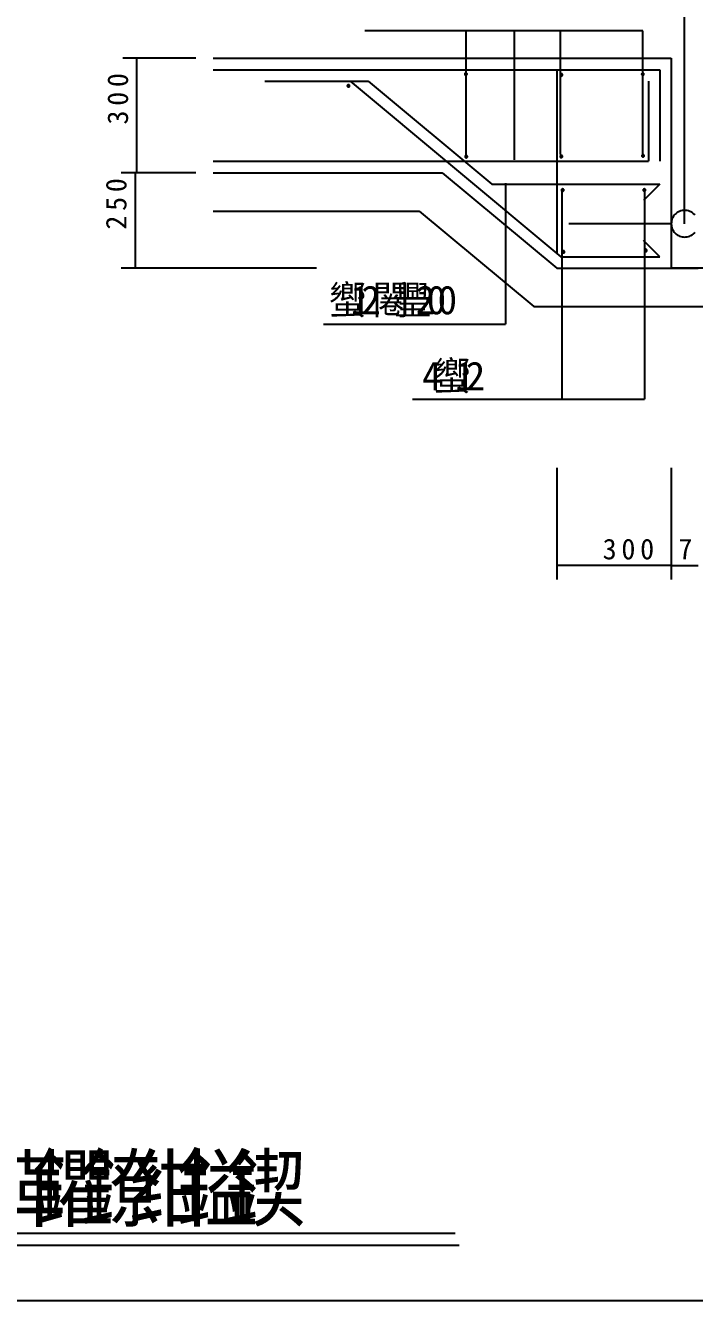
# Model space of a CAD drawing. Header units: metres. Extents: x 0 to 420, y 0 to 297.
# Drawn here: x 206.8 to 304.1, y 0 to 185.5 of the extents above; entities that cross this region are included whole.
import ezdxf

# ---------------------------------------------------------------- set-up
doc = ezdxf.new("R2010")
doc.units = ezdxf.units.M

msp = doc.modelspace()

# ---------------------------------------------------------------- linework, layer by layer
for p, q in [((302.66, 156.66), (302.66, 201.14)), ((296.6, 184.71), (256.15, 184.71)), ((270.88, 166.33), (270.88, 184.59)), ((277.92, 165.95), (277.92, 184.71)), ((284.61, 166.74), (284.61, 184.71)), ((296.6, 166.54), (296.6, 184.71)), ((231.52, 180.74), (220.92, 180.74)), ((222.92, 180.74), (222.92, 164.07)), ((234.05, 180.74), (300.72, 180.74)), ((300.72, 180.74), (300.72, 150.18)), ((234.05, 179.07), (299.05, 179.07)), ((284.05, 179.07), (284.05, 152.35)), ((299.05, 179.07), (299.05, 165.74)), ((241.56, 177.4), (256.59, 177.4)), ((253.99, 177.4), (284.66, 151.85)), ((256.59, 177.4), (274.59, 162.4)), ((297.39, 177.4), (297.39, 165.74)), ((234.05, 165.74), (297.39, 165.74)), ((231.52, 164.07), (220.69, 164.07)), ((231.52, 164.07), (220.92, 164.07)), ((222.69, 164.07), (222.69, 150.18)), ((234.05, 164.07), (267.39, 164.07)), ((267.39, 164.07), (284.05, 150.18)), ((274.59, 162.4), (299.05, 162.4)), ((276.62, 162.55), (276.62, 142.03)), ((284.81, 161.55), (284.81, 131.13)), ((299.05, 162.4), (296.7, 160.04)), ((296.8, 161.46), (296.8, 131.13)), ((234.05, 158.51), (264.05, 158.51)), ((264.05, 158.51), (280.72, 144.62)), ((300.72, 156.66), (285.81, 156.66)), ((299.05, 151.85), (296.7, 154.2)), ((284.66, 151.85), (299.05, 151.85)), ((249.08, 150.18), (220.69, 150.18)), ((284.05, 150.18), (304.61, 150.18)), ((337.94, 150.18), (300.72, 150.18)), ((280.72, 144.62), (324.61, 144.62)), ((250.13, 142.03), (276.62, 142.03)), ((263.05, 131.13), (296.8, 131.13)), ((284.05, 121.13), (284.05, 104.92)), ((300.72, 121.13), (300.72, 104.92)), ((300.72, 121.13), (300.72, 104.94)), ((300.72, 106.92), (284.05, 106.92)), ((300.72, 106.94), (298.72, 106.94)), ((300.72, 106.94), (304.61, 106.94)), ((158.6, 9.81), (269.26, 9.81)), ((158.2, 8.04), (269.87, 8.04)), ((0, 0), (420, 0))]:
    msp.add_line(p, q)
for points in [[(271, 178.44), (271, 178.45), (271, 178.47), (270.99, 178.48), (270.99, 178.5), (270.98, 178.51), (270.97, 178.53), (270.96, 178.54), (270.95, 178.55), (270.94, 178.56), (270.92, 178.57), (270.91, 178.58), (270.9, 178.59), (270.88, 178.6), (270.86, 178.6), (270.85, 178.6), (270.83, 178.6), (270.82, 178.6), (270.8, 178.6), (270.78, 178.6), (270.77, 178.59), (270.75, 178.58), (270.74, 178.57), (270.73, 178.56), (270.71, 178.55), (270.7, 178.54), (270.69, 178.53), (270.68, 178.51), (270.68, 178.5), (270.67, 178.48), (270.67, 178.47), (270.67, 178.45), (270.67, 178.44), (270.67, 178.44)], [(270.67, 178.44), (270.67, 178.42), (270.67, 178.4), (270.67, 178.39), (270.68, 178.37), (270.68, 178.36), (270.69, 178.34), (270.7, 178.33), (270.71, 178.32), (270.73, 178.31), (270.74, 178.3), (270.75, 178.29), (270.77, 178.28), (270.78, 178.28), (270.8, 178.27), (270.82, 178.27), (270.83, 178.27), (270.85, 178.27), (270.86, 178.27), (270.88, 178.28), (270.9, 178.28), (270.91, 178.29), (270.92, 178.3), (270.94, 178.31), (270.95, 178.32), (270.96, 178.33), (270.97, 178.34), (270.98, 178.36), (270.99, 178.37), (270.99, 178.39), (271, 178.4), (271, 178.42), (271, 178.44), (271, 178.44)], [(284.88, 178.32), (284.88, 178.34), (284.88, 178.35), (284.87, 178.37), (284.87, 178.38), (284.86, 178.4), (284.85, 178.41), (284.84, 178.43), (284.83, 178.44), (284.82, 178.45), (284.8, 178.46), (284.79, 178.47), (284.78, 178.47), (284.76, 178.48), (284.74, 178.48), (284.73, 178.49), (284.71, 178.49), (284.7, 178.49), (284.68, 178.48), (284.66, 178.48), (284.65, 178.47), (284.63, 178.47), (284.62, 178.46), (284.61, 178.45), (284.59, 178.44), (284.58, 178.43), (284.57, 178.41), (284.57, 178.4), (284.56, 178.38), (284.55, 178.37), (284.55, 178.35), (284.55, 178.34), (284.55, 178.32), (284.55, 178.32)], [(284.55, 178.32), (284.55, 178.3), (284.55, 178.29), (284.55, 178.27), (284.56, 178.26), (284.57, 178.24), (284.57, 178.23), (284.58, 178.21), (284.59, 178.2), (284.61, 178.19), (284.62, 178.18), (284.63, 178.17), (284.65, 178.17), (284.66, 178.16), (284.68, 178.16), (284.7, 178.15), (284.71, 178.15), (284.73, 178.15), (284.74, 178.16), (284.76, 178.16), (284.78, 178.17), (284.79, 178.17), (284.8, 178.18), (284.82, 178.19), (284.83, 178.2), (284.84, 178.21), (284.85, 178.23), (284.86, 178.24), (284.87, 178.26), (284.87, 178.27), (284.88, 178.29), (284.88, 178.3), (284.88, 178.32), (284.88, 178.32)], [(296.75, 178.42), (296.75, 178.44), (296.74, 178.45), (296.74, 178.47), (296.73, 178.48), (296.73, 178.5), (296.72, 178.51), (296.71, 178.53), (296.7, 178.54), (296.69, 178.55), (296.67, 178.56), (296.66, 178.57), (296.64, 178.57), (296.63, 178.58), (296.61, 178.58), (296.6, 178.59), (296.58, 178.59), (296.56, 178.59), (296.55, 178.58), (296.53, 178.58), (296.52, 178.57), (296.5, 178.57), (296.49, 178.56), (296.47, 178.55), (296.46, 178.54), (296.45, 178.53), (296.44, 178.51), (296.43, 178.5), (296.43, 178.48), (296.42, 178.47), (296.42, 178.45), (296.41, 178.44), (296.41, 178.42), (296.41, 178.42)], [(296.41, 178.42), (296.41, 178.4), (296.42, 178.39), (296.42, 178.37), (296.43, 178.36), (296.43, 178.34), (296.44, 178.33), (296.45, 178.31), (296.46, 178.3), (296.47, 178.29), (296.49, 178.28), (296.5, 178.27), (296.52, 178.27), (296.53, 178.26), (296.55, 178.26), (296.56, 178.25), (296.58, 178.25), (296.6, 178.25), (296.61, 178.26), (296.63, 178.26), (296.64, 178.27), (296.66, 178.27), (296.67, 178.28), (296.69, 178.29), (296.7, 178.3), (296.71, 178.31), (296.72, 178.33), (296.73, 178.34), (296.73, 178.36), (296.74, 178.37), (296.74, 178.39), (296.75, 178.4), (296.75, 178.42), (296.75, 178.42)], [(253.92, 176.72), (253.92, 176.74), (253.91, 176.76), (253.91, 176.77), (253.9, 176.79), (253.9, 176.8), (253.89, 176.82), (253.88, 176.83), (253.87, 176.84), (253.86, 176.85), (253.84, 176.86), (253.83, 176.87), (253.81, 176.88), (253.8, 176.88), (253.78, 176.89), (253.77, 176.89), (253.75, 176.89), (253.73, 176.89), (253.72, 176.89), (253.7, 176.88), (253.69, 176.88), (253.67, 176.87), (253.66, 176.86), (253.64, 176.85), (253.63, 176.84), (253.62, 176.83), (253.61, 176.82), (253.6, 176.8), (253.6, 176.79), (253.59, 176.77), (253.59, 176.76), (253.58, 176.74), (253.58, 176.72), (253.58, 176.72)], [(253.58, 176.72), (253.58, 176.71), (253.59, 176.69), (253.59, 176.68), (253.6, 176.66), (253.6, 176.65), (253.61, 176.63), (253.62, 176.62), (253.63, 176.61), (253.64, 176.59), (253.66, 176.59), (253.67, 176.58), (253.69, 176.57), (253.7, 176.56), (253.72, 176.56), (253.73, 176.56), (253.75, 176.56), (253.77, 176.56), (253.78, 176.56), (253.8, 176.56), (253.81, 176.57), (253.83, 176.58), (253.84, 176.59), (253.86, 176.59), (253.87, 176.61), (253.88, 176.62), (253.89, 176.63), (253.9, 176.65), (253.9, 176.66), (253.91, 176.68), (253.91, 176.69), (253.92, 176.71), (253.92, 176.72), (253.92, 176.72)], [(271.05, 166.43), (271.05, 166.44), (271.04, 166.46), (271.04, 166.47), (271.04, 166.49), (271.03, 166.5), (271.02, 166.52), (271.01, 166.53), (271, 166.54), (270.99, 166.55), (270.97, 166.56), (270.96, 166.57), (270.94, 166.58), (270.93, 166.58), (270.91, 166.59), (270.9, 166.59), (270.88, 166.59), (270.86, 166.59), (270.85, 166.59), (270.83, 166.58), (270.82, 166.58), (270.8, 166.57), (270.79, 166.56), (270.78, 166.55), (270.76, 166.54), (270.75, 166.53), (270.74, 166.52), (270.73, 166.5), (270.73, 166.49), (270.72, 166.47), (270.72, 166.46), (270.72, 166.44), (270.71, 166.43), (270.71, 166.43)], [(270.71, 166.43), (270.72, 166.41), (270.72, 166.39), (270.72, 166.38), (270.73, 166.36), (270.73, 166.35), (270.74, 166.33), (270.75, 166.32), (270.76, 166.31), (270.78, 166.3), (270.79, 166.29), (270.8, 166.28), (270.82, 166.27), (270.83, 166.27), (270.85, 166.26), (270.86, 166.26), (270.88, 166.26), (270.9, 166.26), (270.91, 166.26), (270.93, 166.27), (270.94, 166.27), (270.96, 166.28), (270.97, 166.29), (270.99, 166.3), (271, 166.31), (271.01, 166.32), (271.02, 166.33), (271.03, 166.35), (271.04, 166.36), (271.04, 166.38), (271.04, 166.39), (271.05, 166.41), (271.05, 166.43), (271.05, 166.43)], [(284.88, 166.44), (284.88, 166.46), (284.88, 166.48), (284.87, 166.49), (284.87, 166.51), (284.86, 166.52), (284.85, 166.54), (284.84, 166.55), (284.83, 166.56), (284.82, 166.57), (284.8, 166.58), (284.79, 166.59), (284.78, 166.6), (284.76, 166.6), (284.74, 166.61), (284.73, 166.61), (284.71, 166.61), (284.7, 166.61), (284.68, 166.61), (284.66, 166.6), (284.65, 166.6), (284.63, 166.59), (284.62, 166.58), (284.61, 166.57), (284.59, 166.56), (284.58, 166.55), (284.57, 166.54), (284.57, 166.52), (284.56, 166.51), (284.55, 166.49), (284.55, 166.48), (284.55, 166.46), (284.55, 166.44), (284.55, 166.44)], [(284.55, 166.44), (284.55, 166.43), (284.55, 166.41), (284.55, 166.4), (284.56, 166.38), (284.57, 166.37), (284.57, 166.35), (284.58, 166.34), (284.59, 166.33), (284.61, 166.32), (284.62, 166.31), (284.63, 166.3), (284.65, 166.29), (284.66, 166.28), (284.68, 166.28), (284.7, 166.28), (284.71, 166.28), (284.73, 166.28), (284.74, 166.28), (284.76, 166.28), (284.78, 166.29), (284.79, 166.3), (284.8, 166.31), (284.82, 166.32), (284.83, 166.33), (284.84, 166.34), (284.85, 166.35), (284.86, 166.37), (284.87, 166.38), (284.87, 166.4), (284.88, 166.41), (284.88, 166.43), (284.88, 166.44), (284.88, 166.44)], [(296.76, 166.54), (296.76, 166.56), (296.76, 166.58), (296.76, 166.59), (296.75, 166.61), (296.75, 166.62), (296.74, 166.64), (296.73, 166.65), (296.72, 166.66), (296.7, 166.67), (296.69, 166.68), (296.68, 166.69), (296.66, 166.7), (296.65, 166.7), (296.63, 166.71), (296.61, 166.71), (296.6, 166.71), (296.58, 166.71), (296.57, 166.71), (296.55, 166.7), (296.53, 166.7), (296.52, 166.69), (296.51, 166.68), (296.49, 166.67), (296.48, 166.66), (296.47, 166.65), (296.46, 166.64), (296.45, 166.62), (296.44, 166.61), (296.44, 166.59), (296.43, 166.58), (296.43, 166.56), (296.43, 166.54), (296.43, 166.54)], [(296.43, 166.54), (296.43, 166.53), (296.43, 166.51), (296.44, 166.5), (296.44, 166.48), (296.45, 166.47), (296.46, 166.45), (296.47, 166.44), (296.48, 166.43), (296.49, 166.42), (296.51, 166.41), (296.52, 166.4), (296.53, 166.39), (296.55, 166.39), (296.57, 166.38), (296.58, 166.38), (296.6, 166.38), (296.61, 166.38), (296.63, 166.38), (296.65, 166.39), (296.66, 166.39), (296.68, 166.4), (296.69, 166.41), (296.7, 166.42), (296.72, 166.43), (296.73, 166.44), (296.74, 166.45), (296.75, 166.47), (296.75, 166.48), (296.76, 166.5), (296.76, 166.51), (296.76, 166.53), (296.76, 166.54), (296.76, 166.54)], [(285.08, 161.55), (285.08, 161.57), (285.08, 161.59), (285.07, 161.6), (285.07, 161.62), (285.06, 161.63), (285.05, 161.65), (285.04, 161.66), (285.03, 161.67), (285.02, 161.68), (285, 161.69), (284.99, 161.7), (284.98, 161.71), (284.96, 161.71), (284.94, 161.72), (284.93, 161.72), (284.91, 161.72), (284.9, 161.72), (284.88, 161.72), (284.86, 161.71), (284.85, 161.71), (284.83, 161.7), (284.82, 161.69), (284.81, 161.68), (284.79, 161.67), (284.78, 161.66), (284.77, 161.65), (284.77, 161.63), (284.76, 161.62), (284.75, 161.6), (284.75, 161.59), (284.75, 161.57), (284.75, 161.55), (284.75, 161.55)], [(284.75, 161.55), (284.75, 161.54), (284.75, 161.52), (284.75, 161.51), (284.76, 161.49), (284.77, 161.48), (284.77, 161.46), (284.78, 161.45), (284.79, 161.44), (284.81, 161.43), (284.82, 161.42), (284.83, 161.41), (284.85, 161.4), (284.86, 161.4), (284.88, 161.39), (284.9, 161.39), (284.91, 161.39), (284.93, 161.39), (284.94, 161.39), (284.96, 161.4), (284.98, 161.4), (284.99, 161.41), (285, 161.42), (285.02, 161.43), (285.03, 161.44), (285.04, 161.45), (285.05, 161.46), (285.06, 161.48), (285.07, 161.49), (285.07, 161.51), (285.08, 161.52), (285.08, 161.54), (285.08, 161.55), (285.08, 161.55)], [(296.96, 161.55), (296.96, 161.57), (296.96, 161.59), (296.96, 161.6), (296.95, 161.62), (296.94, 161.63), (296.94, 161.65), (296.93, 161.66), (296.92, 161.67), (296.9, 161.68), (296.89, 161.69), (296.88, 161.7), (296.86, 161.71), (296.85, 161.71), (296.83, 161.72), (296.81, 161.72), (296.8, 161.72), (296.78, 161.72), (296.77, 161.72), (296.75, 161.71), (296.73, 161.71), (296.72, 161.7), (296.71, 161.69), (296.69, 161.68), (296.68, 161.67), (296.67, 161.66), (296.66, 161.65), (296.65, 161.63), (296.64, 161.62), (296.64, 161.6), (296.63, 161.59), (296.63, 161.57), (296.63, 161.55), (296.63, 161.55)], [(296.63, 161.55), (296.63, 161.54), (296.63, 161.52), (296.64, 161.51), (296.64, 161.49), (296.65, 161.48), (296.66, 161.46), (296.67, 161.45), (296.68, 161.44), (296.69, 161.43), (296.71, 161.42), (296.72, 161.41), (296.73, 161.4), (296.75, 161.4), (296.77, 161.39), (296.78, 161.39), (296.8, 161.39), (296.81, 161.39), (296.83, 161.39), (296.85, 161.4), (296.86, 161.4), (296.88, 161.41), (296.89, 161.42), (296.9, 161.43), (296.92, 161.44), (296.93, 161.45), (296.94, 161.46), (296.94, 161.48), (296.95, 161.49), (296.96, 161.51), (296.96, 161.52), (296.96, 161.54), (296.96, 161.55), (296.96, 161.55)], [(304.17, 157.9), (304.04, 158.04), (303.9, 158.17), (303.74, 158.28), (303.58, 158.38), (303.41, 158.46), (303.23, 158.53), (303.04, 158.57), (302.85, 158.6), (302.66, 158.61), (302.47, 158.6), (302.28, 158.57), (302.1, 158.53), (301.92, 158.46), (301.75, 158.38), (301.58, 158.28), (301.43, 158.17), (301.29, 158.04), (301.16, 157.9), (301.05, 157.75), (300.95, 157.58), (300.87, 157.41), (300.8, 157.23), (300.76, 157.04), (300.73, 156.86), (300.72, 156.66), (300.73, 156.47), (300.76, 156.29), (300.8, 156.1), (300.87, 155.92), (300.95, 155.75), (301.05, 155.58), (301.16, 155.43), (301.29, 155.29), (301.43, 155.16), (301.58, 155.05), (301.75, 154.95), (301.92, 154.87), (302.1, 154.8), (302.28, 154.76), (302.47, 154.73), (302.66, 154.72), (302.85, 154.73), (303.04, 154.76), (303.23, 154.8), (303.41, 154.87), (303.58, 154.95), (303.74, 155.05), (303.9, 155.16), (304.04, 155.29), (304.17, 155.43)], [(285.18, 152.57), (285.18, 152.59), (285.18, 152.61), (285.17, 152.62), (285.17, 152.64), (285.16, 152.65), (285.15, 152.67), (285.14, 152.68), (285.13, 152.69), (285.12, 152.7), (285.1, 152.71), (285.09, 152.72), (285.08, 152.73), (285.06, 152.73), (285.04, 152.74), (285.03, 152.74), (285.01, 152.74), (285, 152.74), (284.98, 152.74), (284.96, 152.73), (284.95, 152.73), (284.93, 152.72), (284.92, 152.71), (284.91, 152.7), (284.89, 152.69), (284.88, 152.68), (284.87, 152.67), (284.87, 152.65), (284.86, 152.64), (284.85, 152.62), (284.85, 152.61), (284.85, 152.59), (284.85, 152.57), (284.85, 152.57)], [(284.85, 152.57), (284.85, 152.56), (284.85, 152.54), (284.85, 152.52), (284.86, 152.51), (284.87, 152.49), (284.87, 152.48), (284.88, 152.47), (284.89, 152.46), (284.91, 152.44), (284.92, 152.43), (284.93, 152.43), (284.95, 152.42), (284.96, 152.41), (284.98, 152.41), (285, 152.41), (285.01, 152.41), (285.03, 152.41), (285.04, 152.41), (285.06, 152.41), (285.08, 152.42), (285.09, 152.43), (285.1, 152.43), (285.12, 152.44), (285.13, 152.46), (285.14, 152.47), (285.15, 152.48), (285.16, 152.49), (285.17, 152.51), (285.17, 152.52), (285.18, 152.54), (285.18, 152.56), (285.18, 152.57), (285.18, 152.57)], [(297.16, 152.77), (297.16, 152.79), (297.16, 152.81), (297.16, 152.82), (297.15, 152.84), (297.14, 152.85), (297.14, 152.87), (297.13, 152.88), (297.12, 152.89), (297.1, 152.9), (297.09, 152.91), (297.08, 152.92), (297.06, 152.93), (297.05, 152.93), (297.03, 152.94), (297.01, 152.94), (297, 152.94), (296.98, 152.94), (296.97, 152.94), (296.95, 152.93), (296.93, 152.93), (296.92, 152.92), (296.91, 152.91), (296.89, 152.9), (296.88, 152.89), (296.87, 152.88), (296.86, 152.87), (296.85, 152.85), (296.84, 152.84), (296.84, 152.82), (296.83, 152.81), (296.83, 152.79), (296.83, 152.77), (296.83, 152.77)], [(296.83, 152.77), (296.83, 152.76), (296.83, 152.74), (296.84, 152.72), (296.84, 152.71), (296.85, 152.69), (296.86, 152.68), (296.87, 152.67), (296.88, 152.65), (296.89, 152.64), (296.91, 152.63), (296.92, 152.63), (296.93, 152.62), (296.95, 152.61), (296.97, 152.61), (296.98, 152.61), (297, 152.61), (297.01, 152.61), (297.03, 152.61), (297.05, 152.61), (297.06, 152.62), (297.08, 152.63), (297.09, 152.63), (297.1, 152.64), (297.12, 152.65), (297.13, 152.67), (297.14, 152.68), (297.14, 152.69), (297.15, 152.71), (297.16, 152.72), (297.16, 152.74), (297.16, 152.76), (297.16, 152.77), (297.16, 152.77)]]:
    msp.add_lwpolyline(points)

# ---------------------------------------------------------------- texts
for s, p in [('0', (221.67, 176.54)), ('0', (221.67, 173.82)), ('3', (221.67, 171.09)), ('0', (221.44, 161.25)), ('5', (221.44, 158.53)), ('2', (221.44, 155.8))]:
    msp.add_text(s, height=3, rotation=90).set_placement(p)
for s, height, p in [('蠁', 4.17, (250.87, 143.49)), ('1', 4.17, (254.04, 143.49)), ('2', 4.17, (255.62, 143.49)), ('闂', 4.17, (257.21, 143.49)), ('璺', 4.17, (260.38, 143.49)), ('2', 4.17, (263.55, 143.49)), ('0', 4.17, (265.13, 143.49)), ('0', 4.17, (266.72, 143.49)), ('蠁', 4.17, (266.05, 132.43)), ('4', 4.17, (264.46, 132.43)), ('1', 4.17, (269.22, 132.43)), ('2', 4.17, (270.8, 132.43)), ('3', 3, (290.73, 107.83)), ('0', 3, (293.46, 107.83)), ('0', 3, (296.19, 107.83)), ('7', 3, (301.76, 107.85)), ('褰', 9.17, (193.81, 11.71)), ('鑺', 9.17, (207.76, 11.71)), ('鐐', 9.17, (214.74, 11.71)), ('鎰', 9.17, (228.69, 11.71)), ('缂', 9.17, (200.79, 11.71)), ('绀', 9.17, (221.71, 11.71)), ('鍥', 9.17, (235.66, 11.71))]:
    msp.add_text(s, height=height).set_placement(p)

doc.saveas('drawing.dxf')
